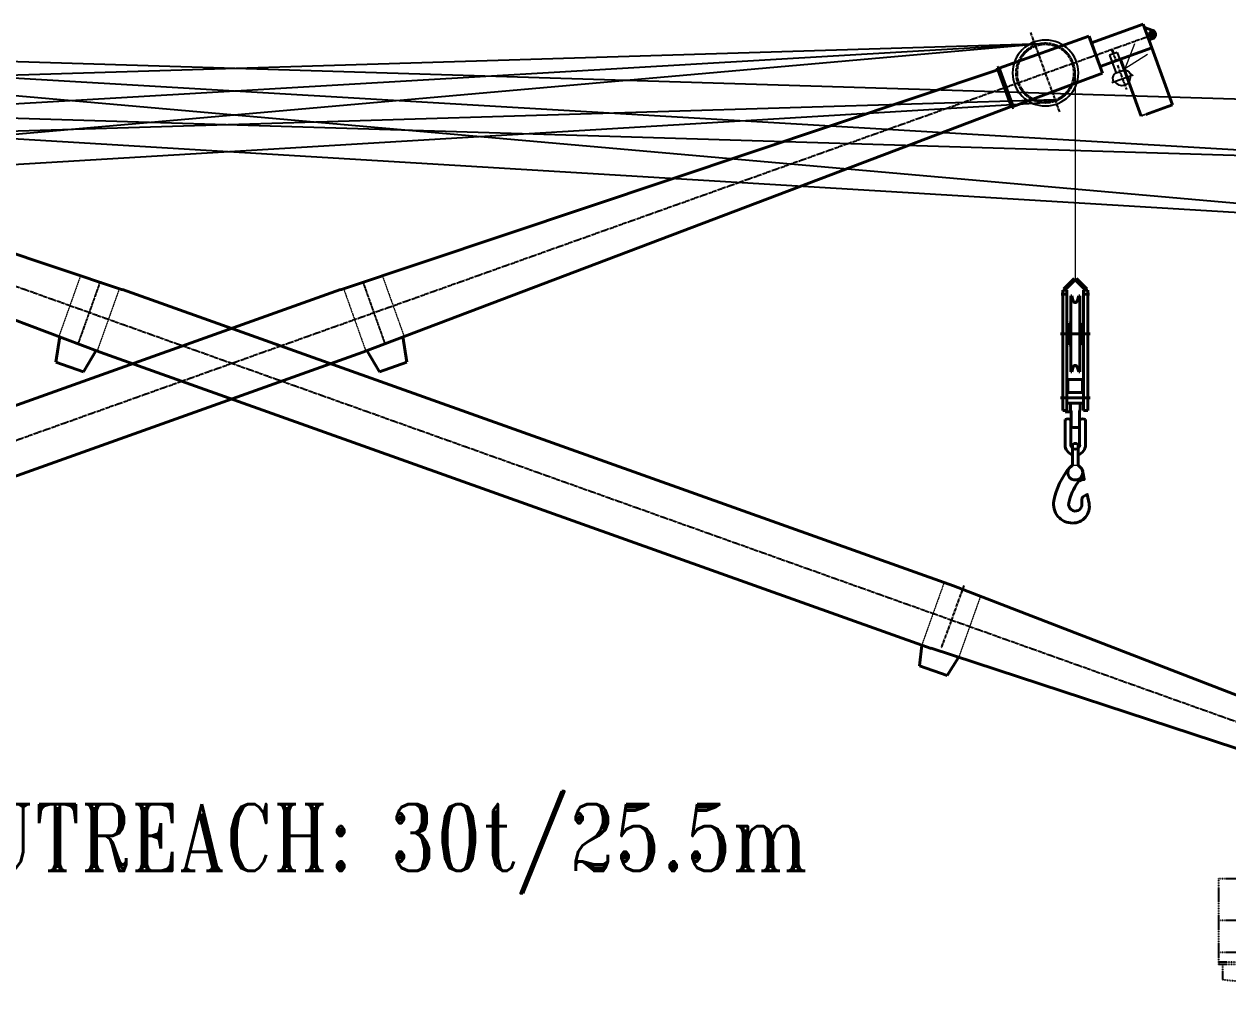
# Model space of a CAD drawing. Header units: millimetres. Extents: x -1838618 to -1600818, y -1770412 to -1553248.
# Drawn here: x -1702585 to -1688185, y -1638997 to -1627454 of the extents above; entities that cross this region are included whole.
import ezdxf
from ezdxf.enums import TextEntityAlignment as Align

# ---------------------------------------------------------------- set-up
doc = ezdxf.new("R2010")
doc.units = ezdxf.units.MM
doc.header["$LTSCALE"] = 100
for name, pattern in [('CENTER2', [28.575, 19.05, -3.175, 3.175, -3.175]), ('DASHED', [0.75, 0.5, -0.25]), ('PHANTOM', [2.5, 1.25, -0.25, 0.25, -0.25, 0.25, -0.25])]:
    doc.linetypes.add(name, pattern=pattern)
for name, color, linetype in [('08', 7, 'Continuous'), ('CENTER', 6, 'CENTER2'), ('THIN_LINE', 255, 'Continuous')]:
    doc.layers.add(name, color=color, linetype=linetype)
for name, color, linetype, lineweight in [('Dashed', 8, 'DASHED', 20), ('Dimension', 2, 'Continuous', 15), ('Object', 4, 'Continuous', 40), ('Phantom', 7, 'PHANTOM', 25)]:
    doc.layers.add(name, color=color, linetype=linetype, lineweight=lineweight)
doc.styles.add('ROMANT8', font='romant.shx', dxfattribs={"width": 0.9, "height": 800, "bigfont": 'hmdxfs.shx'})

# ---------------------------------------------------------------- blocks, each defined once
blk = doc.blocks.new('A$C271625B8')
at = {"layer": '08', "color": 31, "ltscale": 0.02}
for p, q in [((-24926, 20485), (-24935, 20488)), ((-326, 18463), (-24137, 20561)), ((1604, 19768), (-24116, 20560)), ((-355, 19167), (-24116, 20560)), ((-24249, 19885), (1604, 19103)), ((-24137, 19851), (-397, 18420))]:
    blk.add_line(p, q, dxfattribs=at)
at = {"layer": 'CENTER', "color": 31, "ltscale": 0.02}
for p, q in [((506, 11413), (-25455, 20676)), ((-25383, 20729), (-25423, 20621)), ((-23958, 20689), (-24303, 19741)), ((-24937, 20470), (-24978, 20356)), ((-24999, 20298), (-25105, 20008)), ((-5639, 14073), (-5911, 13326))]:
    blk.add_line(p, q, dxfattribs=at)
for radius in [355, 340]:
    blk.add_circle((-24137, 20206), radius, dxfattribs=at)
at = {"layer": 'Dashed', "color": 31, "ltscale": 0.02}
for p, q in [((-16204, 17784), (-16463, 17059)), ((-15742, 17624), (-16003, 16890)), ((-5878, 14103), (-6140, 13369)), ((-5442, 13942), (-5700, 13218))]:
    blk.add_line(p, q, dxfattribs=at)
for centre, radius, start, end in [((-24494, 15740), 35, 180, 0), ((-24494, 15425), 90, 63.3086, 116.6904)]:
    blk.add_arc(centre, radius, start, end, dxfattribs=at)
at = {"layer": 'Dimension', "color": 31, "ltscale": 0.02}
for p, q in [((-25201, 20554), (-25088, 20255)), ((-25358, 20426), (-25088, 20255)), ((-24494, 20205), (-24494, 17732))]:
    blk.add_line(p, q, dxfattribs=at)
at = {"layer": 'Object', "color": 31, "ltscale": 0.02}
for p, q in [((-25334, 20748), (-25423, 20714)), ((-25307, 20791), (-25410, 20509)), ((-25324, 20744), (-25334, 20748)), ((-24687, 20566), (-25307, 20791)), ((-25423, 20621), (-25376, 20603)), ((-24657, 20647), (-24819, 20202)), ((-24658, 20645), (-24819, 20204)), ((-24657, 20647), (-23583, 20264)), ((-25658, 19827), (-25410, 20509)), ((-25410, 20509), (-24790, 20284)), ((-25282, 19690), (-25034, 20373)), ((-24819, 20202), (-23750, 19805)), ((-23579, 20274), (-23753, 19795)), ((-23561, 20267), (-23735, 19789)), ((-23561, 20267), (-23579, 20274)), ((-15703, 17613), (-23567, 20242)), ((-25658, 19827), (-25602, 19807)), ((-25602, 19807), (-25339, 19711)), ((-23735, 19789), (-23753, 19795)), ((-23726, 19805), (-15970, 16865)), ((-24630, 17622), (-24507, 17746)), ((-24617, 17609), (-24493, 17732)), ((-24507, 17746), (-24493, 17732)), ((-24479, 17746), (-24493, 17732)), ((-24369, 17609), (-24493, 17732)), ((-24356, 17622), (-24479, 17746)), ((-24643, 17609), (-24643, 16169)), ((-24643, 17609), (-24593, 17609)), ((-24630, 17622), (-24617, 17609)), ((-24593, 17609), (-24593, 16169)), ((-24393, 17609), (-24393, 16169)), ((-24343, 17609), (-24393, 17609)), ((-24356, 17622), (-24369, 17609)), ((-24343, 17609), (-24343, 16169)), ((-5765, 14071), (-15703, 17614)), ((-24662, 17559), (-24593, 17559)), ((-24547, 16629), (-24547, 17539)), ((-24547, 17539), (-24535, 17539)), ((-24535, 17539), (-24516, 17477)), ((-24451, 17539), (-24470, 17477)), ((-24440, 17539), (-24451, 17539)), ((-24440, 17539), (-24440, 16629)), ((-24324, 17559), (-24393, 17559)), ((-24593, 17159), (-24561, 17159)), ((-24561, 17214), (-24547, 17222)), ((-24561, 16954), (-24561, 17214)), ((-24425, 17214), (-24440, 17222)), ((-24425, 16954), (-24425, 17214)), ((-24393, 17159), (-24425, 17159)), ((-24316, 17084), (-24671, 17084)), ((-24593, 17009), (-24561, 17009)), ((-24393, 17009), (-24425, 17009)), ((-16499, 16748), (-16451, 17054)), ((-24561, 16954), (-24547, 16945)), ((-24425, 16954), (-24440, 16945)), ((-16170, 16631), (-16015, 16894)), ((-6032, 13322), (-15970, 16865)), ((-16170, 16631), (-16499, 16748)), ((-24547, 16629), (-24535, 16629)), ((-24535, 16629), (-24516, 16691)), ((-24451, 16629), (-24470, 16691)), ((-24440, 16629), (-24451, 16629)), ((-24582, 16539), (-24404, 16539)), ((-24582, 16539), (-24582, 16384)), ((-24404, 16539), (-24404, 16384)), ((-24316, 16319), (-24671, 16319)), ((-24394, 16384), (-24592, 16384)), ((-24643, 16169), (-24593, 16169)), ((-24394, 16254), (-24593, 16254)), ((-24551, 16234), (-24546, 16254)), ((-24551, 16234), (-24551, 16177)), ((-24545, 16162), (-24545, 15974)), ((-24443, 16162), (-24443, 15974)), ((-24436, 16234), (-24441, 16254)), ((-24436, 16234), (-24436, 16177)), ((-24343, 16169), (-24393, 16169)), ((-24616, 16062), (-24616, 15757)), ((-24546, 16062), (-24546, 15757)), ((-24441, 16062), (-24441, 15757)), ((-24371, 16062), (-24371, 15757)), ((-24529, 15740), (-24529, 15519)), ((-24459, 15740), (-24459, 15519)), ((-24584, 15432), (-24601, 15347)), ((-24582, 15442), (-24584, 15432)), ((-24572, 15338), (-24598, 15343)), ((-24637, 15162), (-24658, 15056)), ((-24602, 15149), (-24633, 15165)), ((-24574, 15104), (-24574, 15045)), ((312, 11724), (-5765, 14071)), ((-6143, 13362), (-6170, 13114)), ((157, 11297), (-6032, 13323)), ((-5840, 12996), (-6170, 13114)), ((-5840, 12996), (-5703, 13212))]:
    blk.add_line(p, q, dxfattribs=at)
blk.add_circle((-25405, 20667), 25, dxfattribs=at)
for centre, radius, start, end in [((-25405, 20667), 50, 110.5377, 250), ((-24493, 17484), 24, 180, 342.9256), ((-24493, 16684), 24, 17.0744, 180.0001), ((-24541, 16177), 10, 180, 227.5461), ((-24555, 16162), 10, 360, 47.5461), ((-24433, 16162), 10, 132.4539, 180), ((-24446, 16177), 10, 312.4539, 0), ((-24494, 16088), 125, 245.9207, 294.0793), ((-24494, 15757), 122, 179.9257, 253.3983), ((-24494, 15757), 52.5, 180, 0), ((-24494, 15740), 35, 360, 180), ((-24494, 15757), 122, 286.6017, 0.0743), ((-24494, 15425), 89, 180, 59.6959), ((-24494, 15425), 89, 120.3041, 180), ((-24494, 15425), 90, 116.6909, 168.8757), ((-24549, 15519), 20, 300.3041, 0), ((-24439, 15519), 20, 180, 239.6959), ((-24494, 15425), 90, 39.3016, 63.3091), ((-25120, 14912), 900, 11.3346, 39.3016), ((-24598, 15346), 3, 168.8723, 258.8723), ((-24581, 15268), 70, 34.6657, 83.0914), ((-25099, 14910), 700, 12.5589, 34.6657), ((-24634, 15162), 3, 63.9938, 180), ((-24624, 15104), 50, 0, 63.9938), ((-24466, 15018), 196, 168.8757, 271.2731), ((-24494, 15045), 80, 180, 12.5589), ((-24457, 15045), 223, 268.8064, 11.3346)]:
    blk.add_arc(centre, radius, start, end, dxfattribs=at)
for points, knots in [([(-24371, 16149), (-24383, 16151), (-24406, 16156), (-24429, 16151), (-24441, 16149)], [0, 0, 0, 0, 35.355477, 70.710502, 70.710502, 70.710502, 70.710502]), ([(-24616, 16062), (-24604, 16064), (-24581, 16069), (-24558, 16064), (-24546, 16062)], [0, 0, 0, 0, 35.355215, 70.710248, 70.710248, 70.710248, 70.710248]), ([(-24441, 16062), (-24429, 16064), (-24406, 16069), (-24383, 16064), (-24371, 16062)], [0, 0, 0, 0, 35.355215, 70.710248, 70.710248, 70.710248, 70.710248])]:
    blk.add_open_spline(points, degree=3, knots=knots, dxfattribs=at)
at = {"layer": 'Phantom', "color": 31, "ltscale": 0.02}
for p, q in [((-25339, 19711), (-25282, 19690)), ((-15969, 17714), (-16236, 16965)), ((-2594, 10569), (-2028, 10569)), ((-2594, 10569), (-2594, 9539)), ((-2594, 10069), (-2028, 10069)), ((-2594, 9689), (-2033, 9689)), ((2606, 9569), (-2594, 9569)), ((2606, 9539), (-2594, 9539)), ((-2544, 9539), (-2544, 9359)), ((-2544, 9359), (-1424, 9248))]:
    blk.add_line(p, q, dxfattribs=at)
at = {"layer": 'THIN_LINE', "color": 31, "ltscale": 0.02}
for p, q in [((-24996, 20452), (-25075, 20236)), ((-24996, 20452), (-24902, 20418)), ((-24935, 20488), (-24953, 20437)), ((-24926, 20485), (-24945, 20434)), ((-24902, 20418), (-24981, 20202)), ((-24953, 20437), (-24945, 20434)), ((-25186, 20181), (-24932, 20088)), ((-25095, 20244), (-24961, 20195))]:
    blk.add_line(p, q, dxfattribs=at)
blk.add_circle((-24137, 20206), 394, dxfattribs=at)
for centre, radius, start, end in [((-25059, 20135), 115, 108.5, 160), ((-25053, 20150), 96.4, 169.7982, 330.2018), ((-25059, 20135), 115, 340, 31.5)]:
    blk.add_arc(centre, radius, start, end, dxfattribs=at)

msp = doc.modelspace()

# ---------------------------------------------------------------- block references
at = {"xscale": -1}
msp.add_blockref('A$C271625B8', (-1714504.3, -1648245.3), dxfattribs=at)
msp.add_blockref('A$C271625B8', (-1685704.3, -1648245.3))

# ---------------------------------------------------------------- texts
at = {"color": 4, "style": 'ROMANT8', "width": 0.8}
msp.add_text('SWL/OUTREACH: 30t/25.5m', height=800, dxfattribs=at).set_placement((-1699620.6, -1637585.1), align=Align.CENTER)

doc.saveas('drawing.dxf')
